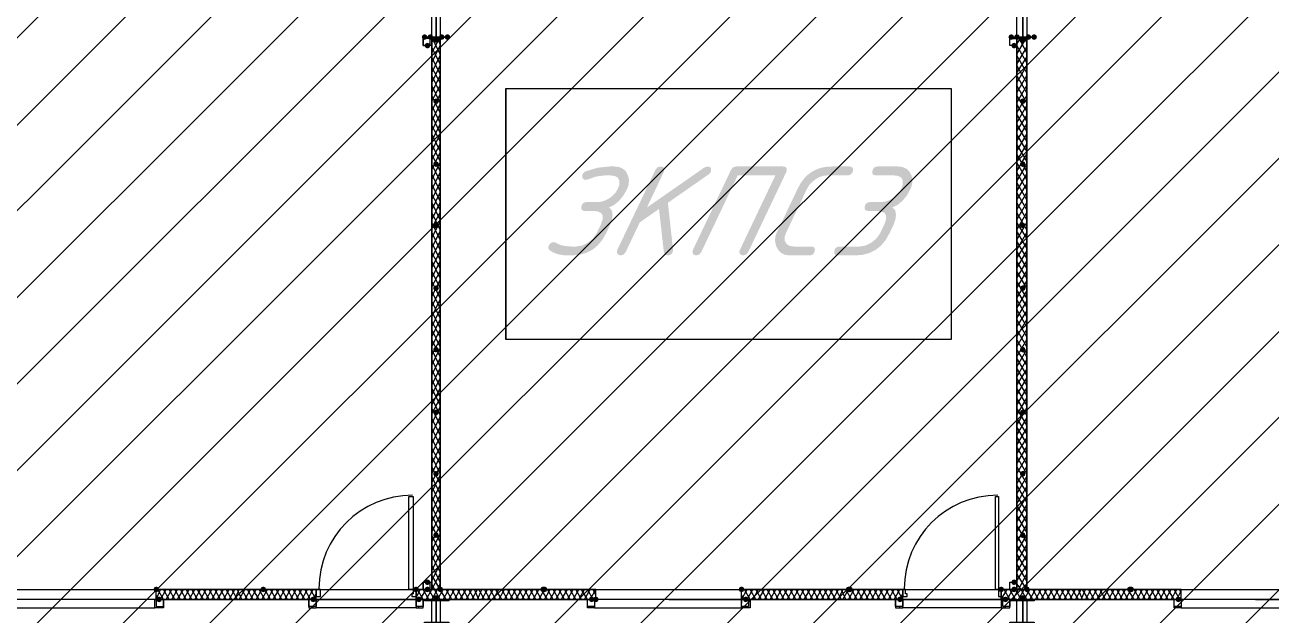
# Model space of a CAD drawing. Header units: millimetres. Extents: x 0 to 420, y 0 to 297.
# Drawn here: x 157.61 to 194.56, y 199.86 to 217.36 of the extents above; entities that cross this region are included whole.
import ezdxf

# ---------------------------------------------------------------- set-up
doc = ezdxf.new("R2010")
doc.units = ezdxf.units.MM
doc.layers.get('0').update_dxf_attribs({"linetype": 'CONTINUOUS'})

msp = doc.modelspace()

# ---------------------------------------------------------------- hatches: boundary and pattern name
at = {"true_color": 0x000007}
for points in [[(169.545, 217.000667), (169.520129, 216.940871), (169.460333, 216.916), (169.400538, 216.940871), (169.375667, 217.000667), (169.400537, 217.060462), (169.460333, 217.085333), (169.520129, 217.060463)], [(169.714333, 217.000667), (169.689462, 216.940871), (169.629667, 216.916), (169.569871, 216.940871), (169.545, 217.000667), (169.569871, 217.060462), (169.629667, 217.085333), (169.689462, 217.060463)], [(169.883667, 216.916), (169.858796, 216.856204), (169.799, 216.831333), (169.739204, 216.856204), (169.714333, 216.916), (169.739204, 216.975796), (169.799, 217.000667), (169.858796, 216.975796)], [(170.053, 217.000667), (170.028129, 216.940871), (169.968333, 216.916), (169.908537, 216.940871), (169.883667, 217.000667), (169.908537, 217.060462), (169.968333, 217.085333), (170.028129, 217.060463)], [(170.222333, 217.000667), (170.197462, 216.940871), (170.137667, 216.916), (170.077871, 216.940871), (170.053, 217.000667), (170.077871, 217.060462), (170.137667, 217.085333), (170.197462, 217.060463)], [(186.944, 217.000667), (186.919129, 216.940871), (186.859333, 216.916), (186.799538, 216.940871), (186.774667, 217.000667), (186.799537, 217.060462), (186.859333, 217.085333), (186.919129, 217.060463)], [(187.113333, 217.000667), (187.088462, 216.940871), (187.028667, 216.916), (186.968871, 216.940871), (186.944, 217.000667), (186.968871, 217.060462), (187.028667, 217.085333), (187.088462, 217.060463)], [(187.282667, 216.916), (187.257796, 216.856204), (187.198, 216.831333), (187.138204, 216.856204), (187.113333, 216.916), (187.138204, 216.975796), (187.198, 217.000667), (187.257796, 216.975796)], [(187.452, 217.000667), (187.427129, 216.940871), (187.367333, 216.916), (187.307538, 216.940871), (187.282667, 217.000667), (187.307537, 217.060462), (187.367333, 217.085333), (187.427129, 217.060463)], [(187.621333, 217.000667), (187.596462, 216.940871), (187.536667, 216.916), (187.476871, 216.940871), (187.452, 217.000667), (187.476871, 217.060462), (187.536667, 217.085333), (187.596462, 217.060463)], [(169.629667, 216.746667), (169.604796, 216.686871), (169.545, 216.662), (169.485204, 216.686871), (169.460333, 216.746667), (169.485204, 216.806462), (169.545, 216.831333), (169.604796, 216.806463)], [(187.028667, 216.746667), (187.003796, 216.686871), (186.944, 216.662), (186.884204, 216.686871), (186.859333, 216.746667), (186.884204, 216.806462), (186.944, 216.831333), (187.003796, 216.806463)], [(169.883667, 215.095667), (169.858796, 215.035871), (169.799, 215.011), (169.739204, 215.035871), (169.714333, 215.095667), (169.739204, 215.155462), (169.799, 215.180333), (169.858796, 215.155463)], [(187.282667, 215.095667), (187.257796, 215.035871), (187.198, 215.011), (187.138204, 215.035871), (187.113333, 215.095667), (187.138204, 215.155462), (187.198, 215.180333), (187.257796, 215.155463)], [(169.883667, 213.233), (169.858796, 213.173204), (169.799, 213.148333), (169.739204, 213.173204), (169.714333, 213.233), (169.739204, 213.292796), (169.799, 213.317667), (169.858796, 213.292796)], [(187.282667, 213.233), (187.257796, 213.173204), (187.198, 213.148333), (187.138204, 213.173204), (187.113333, 213.233), (187.138204, 213.292796), (187.198, 213.317667), (187.257796, 213.292796)], [(174.309706, 212.781444), (174.241906, 212.765458), (174.192366, 212.77538), (174.154814, 212.805146), (174.133317, 212.848141), (174.133317, 212.89775), (174.16639, 212.969684), (174.230882, 213.015159), (174.588621, 213.124575), (174.95132, 213.161231), (175.089675, 213.161231), (175.232612, 213.14398), (175.348058, 213.09226), (175.436011, 213.006124), (175.496472, 212.885623), (175.520864, 212.759119), (175.511355, 212.627655), (175.470014, 212.501977), (175.360159, 212.305211), (175.232371, 212.146581), (175.086704, 212.026193), (174.923208, 211.944148), (174.986262, 211.895572), (175.023323, 211.821778), (175.034442, 211.722766), (175.019671, 211.598536), (174.968959, 211.446951), (174.843833, 211.182919), (174.728483, 210.981381), (174.591584, 210.816637), (174.433083, 210.688686), (174.252931, 210.597529), (174.052564, 210.541994), (173.832353, 210.523666), (173.693998, 210.523666), (173.541656, 210.533278), (173.402957, 210.562113), (173.2779, 210.610172), (173.166485, 210.677455), (173.131276, 210.723895), (173.129554, 210.787698), (173.18688, 210.880302), (173.236076, 210.909585), (173.29106, 210.919438), (173.358308, 210.89739), (173.450999, 210.849322), (173.558675, 210.815052), (173.681234, 210.794528), (173.818573, 210.787698), (173.959133, 210.787698), (174.13311, 210.816292), (174.309155, 210.902351), (174.461359, 211.029613), (174.564367, 211.182919), (174.689493, 211.446951), (174.74241, 211.596882), (174.743426, 211.70436), (174.696797, 211.781195), (174.602418, 211.827333), (174.460188, 211.842724), (174.218204, 211.842724), (174.160619, 211.850906), (174.123395, 211.875521), (174.106428, 211.916673), (174.109615, 211.974464), (174.129579, 212.032023), (174.163083, 212.073201), (174.210229, 212.097945), (174.271121, 212.106205), (174.586416, 212.106205), (174.705883, 212.118409), (174.821992, 212.155056), (174.934689, 212.216198), (175.043925, 212.301886), (175.131154, 212.397798), (175.192753, 212.501977), (175.232991, 212.619938), (175.237143, 212.74148), (175.193442, 212.828297), (175.101992, 212.880387), (174.962896, 212.89775), (174.82399, 212.89775), (174.569328, 212.868536)], [(176.412301, 211.900602), (175.842896, 211.504829), (175.421767, 210.621782), (175.360238, 210.548126), (175.27349, 210.523666), (175.225259, 210.533243), (175.186949, 210.562251), (175.164143, 210.604005), (175.163247, 210.651548), (175.177028, 210.691786), (176.30757, 213.063115), (176.367584, 213.136564), (176.455296, 213.161231), (176.512329, 213.153075), (176.549416, 213.12864), (176.566452, 213.08798), (176.563334, 213.031144), (176.551759, 212.993661), (176.051806, 211.942494), (177.755061, 213.12926), (177.847114, 213.161231), (177.904062, 213.152971), (177.940959, 213.128227), (177.957805, 213.087049), (177.954601, 213.02949), (177.930624, 212.972715), (177.885148, 212.927516), (176.675231, 212.084156), (176.828469, 210.695645), (176.826264, 210.653753), (176.806222, 210.596685), (176.772589, 210.55605), (176.725417, 210.531745), (176.664758, 210.523666), (176.587863, 210.546955), (176.555617, 210.617372)], [(179.862604, 212.89775), (178.748047, 212.89775), (177.663807, 210.621782), (177.602277, 210.548126), (177.51553, 210.523666), (177.467298, 210.533243), (177.428989, 210.562251), (177.406182, 210.604005), (177.405287, 210.651548), (177.419067, 210.691786), (178.54961, 213.063115), (178.609623, 213.136564), (178.697335, 213.161231), (180.089154, 213.161231), (180.146101, 213.153075), (180.182998, 213.12864), (180.199845, 213.08798), (180.196641, 213.031144), (180.185065, 212.993661), (179.057279, 210.621782), (178.99699, 210.548126), (178.909002, 210.523666), (178.860702, 210.533243), (178.82191, 210.562251), (178.799103, 210.604005), (178.798208, 210.651548), (178.813091, 210.691786)], [(180.92339, 210.787698), (180.980337, 210.77943), (181.017234, 210.754625), (181.03408, 210.713284), (181.030877, 210.655406), (181.010843, 210.597615), (180.977271, 210.556463), (180.930263, 210.531848), (180.869922, 210.523666), (180.277365, 210.523666), (180.144755, 210.541865), (180.034624, 210.596495), (179.94692, 210.687609), (179.881593, 210.815259), (179.852998, 210.945552), (179.861198, 211.077086), (179.897027, 211.182919), (180.522656, 212.501977), (180.606837, 212.656437), (180.70311, 212.790323), (180.811476, 212.903629), (180.931933, 212.996349), (181.064483, 213.068475), (181.209126, 213.120002), (181.36586, 213.150923), (181.534687, 213.161231), (182.051727, 213.161231), (182.109079, 213.152971), (182.14633, 213.128227), (182.163426, 213.087049), (182.160317, 213.02949), (182.139956, 212.971699), (182.10616, 212.930547), (182.058927, 212.905932), (181.998259, 212.89775), (181.407357, 212.89775), (181.288087, 212.88546), (181.172539, 212.848623), (181.060711, 212.787292), (180.952604, 212.701517), (180.864961, 212.606502), (180.802122, 212.501977), (180.174288, 211.182919), (180.140113, 211.085354), (180.138803, 210.964294), (180.189171, 210.869278), (180.280879, 210.808024), (180.403594, 210.787698)], [(183.328404, 211.944148), (183.391458, 211.895572), (183.428518, 211.821778), (183.439637, 211.722766), (183.424867, 211.598536), (183.374155, 211.446951), (183.249029, 211.182919), (183.133679, 210.981381), (182.996779, 210.816637), (182.838279, 210.688686), (182.658126, 210.597529), (182.458035, 210.541994), (182.2381, 210.523666), (181.718304, 210.523666), (181.661038, 210.531848), (181.623977, 210.556463), (181.607071, 210.597615), (181.610266, 210.655406), (181.630308, 210.713284), (181.663941, 210.754625), (181.711112, 210.77943), (181.771772, 210.787698), (182.362675, 210.787698), (182.537892, 210.816292), (182.71435, 210.902351), (182.866899, 211.029613), (182.970665, 211.182919), (183.094689, 211.446951), (183.147605, 211.596882), (183.148622, 211.70436), (183.101992, 211.781195), (183.007614, 211.827333), (182.865383, 211.842724), (182.6234, 211.842724), (182.566134, 211.850906), (182.529073, 211.875521), (182.512166, 211.916673), (182.515361, 211.974464), (182.535317, 212.032023), (182.56876, 212.073201), (182.615743, 212.097945), (182.676316, 212.106205), (182.992163, 212.106205), (183.111311, 212.118409), (183.227256, 212.155056), (183.339893, 212.216198), (183.44912, 212.301886), (183.53635, 212.397798), (183.597948, 212.501977), (183.638187, 212.619938), (183.642338, 212.74148), (183.598637, 212.828297), (183.507187, 212.880387), (183.368091, 212.89775), (182.846642, 212.89775), (182.789703, 212.905932), (182.752866, 212.930547), (182.736183, 212.971699), (182.739706, 213.02949), (182.759653, 213.087049), (182.793036, 213.128227), (182.839855, 213.152971), (182.90011, 213.161231), (183.495422, 213.161231), (183.638359, 213.14398), (183.753804, 213.09226), (183.841758, 213.006124), (183.902219, 212.885623), (183.926335, 212.759119), (183.916551, 212.627655), (183.87521, 212.501977), (183.765354, 212.305211), (183.637567, 212.146581), (183.4919, 212.026193)], [(169.883667, 211.412667), (169.858796, 211.352871), (169.799, 211.328), (169.739204, 211.352871), (169.714333, 211.412667), (169.739204, 211.472462), (169.799, 211.497333), (169.858796, 211.472463)], [(187.282667, 211.412667), (187.257796, 211.352871), (187.198, 211.328), (187.138204, 211.352871), (187.113333, 211.412667), (187.138204, 211.472462), (187.198, 211.497333), (187.257796, 211.472463)], [(169.883667, 209.55), (169.858796, 209.490204), (169.799, 209.465333), (169.739204, 209.490204), (169.714333, 209.55), (169.739204, 209.609796), (169.799, 209.634667), (169.858796, 209.609796)], [(187.282667, 209.55), (187.257796, 209.490204), (187.198, 209.465333), (187.138204, 209.490204), (187.113333, 209.55), (187.138204, 209.609796), (187.198, 209.634667), (187.257796, 209.609796)], [(169.883667, 207.729667), (169.858796, 207.669871), (169.799, 207.645), (169.739204, 207.669871), (169.714333, 207.729667), (169.739204, 207.789462), (169.799, 207.814333), (169.858796, 207.789463)], [(187.282667, 207.729667), (187.257796, 207.669871), (187.198, 207.645), (187.138204, 207.669871), (187.113333, 207.729667), (187.138204, 207.789462), (187.198, 207.814333), (187.257796, 207.789463)], [(169.883667, 205.867), (169.858796, 205.807204), (169.799, 205.782333), (169.739204, 205.807204), (169.714333, 205.867), (169.739204, 205.926796), (169.799, 205.951667), (169.858796, 205.926796)], [(187.282667, 205.867), (187.257796, 205.807204), (187.198, 205.782333), (187.138204, 205.807204), (187.113333, 205.867), (187.138204, 205.926796), (187.198, 205.951667), (187.257796, 205.926796)], [(169.883667, 204.046667), (169.858796, 203.986871), (169.799, 203.962), (169.739204, 203.986871), (169.714333, 204.046667), (169.739204, 204.106462), (169.799, 204.131333), (169.858796, 204.106463)], [(187.282667, 204.046667), (187.257796, 203.986871), (187.198, 203.962), (187.138204, 203.986871), (187.113333, 204.046667), (187.138204, 204.106462), (187.198, 204.131333), (187.257796, 204.106463)], [(169.883667, 202.226333), (169.858796, 202.166537), (169.799, 202.141667), (169.739204, 202.166537), (169.714333, 202.226333), (169.739204, 202.286129), (169.799, 202.311), (169.858796, 202.286129)], [(187.282667, 202.226333), (187.257796, 202.166537), (187.198, 202.141667), (187.138204, 202.166537), (187.113333, 202.226333), (187.138204, 202.286129), (187.198, 202.311), (187.257796, 202.286129)], [(169.629667, 200.829333), (169.604796, 200.769537), (169.545, 200.744667), (169.485204, 200.769537), (169.460333, 200.829333), (169.485204, 200.889129), (169.545, 200.914), (169.604796, 200.889129)], [(169.629667, 200.617667), (169.604796, 200.557871), (169.545, 200.533), (169.485204, 200.557871), (169.460333, 200.617667), (169.485204, 200.677462), (169.545, 200.702333), (169.604796, 200.677463)], [(187.028667, 200.829333), (187.003796, 200.769537), (186.944, 200.744667), (186.884204, 200.769537), (186.859333, 200.829333), (186.884204, 200.889129), (186.944, 200.914), (187.003796, 200.889129)], [(187.028667, 200.617667), (187.003796, 200.557871), (186.944, 200.533), (186.884204, 200.557871), (186.859333, 200.617667), (186.884204, 200.677462), (186.944, 200.702333), (187.003796, 200.677463)], [(161.671, 200.321333), (161.646129, 200.261537), (161.586333, 200.236667), (161.526538, 200.261537), (161.501667, 200.321333), (161.526537, 200.381129), (161.586333, 200.406), (161.646129, 200.381129)], [(166.243, 200.321333), (166.218129, 200.261537), (166.158333, 200.236667), (166.098538, 200.261537), (166.073667, 200.321333), (166.098537, 200.381129), (166.158333, 200.406), (166.218129, 200.381129)], [(169.375667, 200.321333), (169.350796, 200.261537), (169.291, 200.236667), (169.231204, 200.261537), (169.206333, 200.321333), (169.231204, 200.381129), (169.291, 200.406), (169.350796, 200.381129)], [(169.883667, 200.363667), (169.858796, 200.303871), (169.799, 200.279), (169.739204, 200.303871), (169.714333, 200.363667), (169.739204, 200.423462), (169.799, 200.448333), (169.858796, 200.423463)], [(174.498, 200.321333), (174.473129, 200.261537), (174.413333, 200.236667), (174.353538, 200.261537), (174.328667, 200.321333), (174.353537, 200.381129), (174.413333, 200.406), (174.473129, 200.381129)], [(174.625, 200.321333), (174.600129, 200.261537), (174.540333, 200.236667), (174.480538, 200.261537), (174.455667, 200.321333), (174.480537, 200.381129), (174.540333, 200.406), (174.600129, 200.381129)], [(179.07, 200.321333), (179.045129, 200.261537), (178.985333, 200.236667), (178.925538, 200.261537), (178.900667, 200.321333), (178.925537, 200.381129), (178.985333, 200.406), (179.045129, 200.381129)], [(183.642, 200.321333), (183.617129, 200.261537), (183.557333, 200.236667), (183.497537, 200.261537), (183.472667, 200.321333), (183.497537, 200.381129), (183.557333, 200.406), (183.617129, 200.381129)], [(186.774667, 200.321333), (186.749796, 200.261537), (186.69, 200.236667), (186.630204, 200.261537), (186.605333, 200.321333), (186.630204, 200.381129), (186.69, 200.406), (186.749796, 200.381129)], [(187.282667, 200.363667), (187.257796, 200.303871), (187.198, 200.279), (187.138204, 200.303871), (187.113333, 200.363667), (187.138204, 200.423462), (187.198, 200.448333), (187.257796, 200.423463)], [(191.897, 200.321333), (191.872129, 200.261537), (191.812333, 200.236667), (191.752537, 200.261537), (191.727667, 200.321333), (191.752537, 200.381129), (191.812333, 200.406), (191.872129, 200.381129)]]:
    msp.add_hatch(color=0, dxfattribs=at).paths.add_polyline_path(points, flags=0)
at = {"true_color": 0x0000fe}
for points in [[(161.586333, 200.617667), (161.561462, 200.557871), (161.501667, 200.533), (161.441871, 200.557871), (161.417, 200.617667), (161.441871, 200.677462), (161.501667, 200.702333), (161.561462, 200.677463)], [(161.586333, 200.617667), (161.561462, 200.557871), (161.501667, 200.533), (161.441871, 200.557871), (161.417, 200.617667), (161.441871, 200.677462), (161.501667, 200.702333), (161.561462, 200.677463)], [(164.761333, 200.617667), (164.736462, 200.557871), (164.676667, 200.533), (164.616871, 200.557871), (164.592, 200.617667), (164.616871, 200.677462), (164.676667, 200.702333), (164.736462, 200.677463)], [(169.291, 200.617667), (169.266129, 200.557871), (169.206333, 200.533), (169.146538, 200.557871), (169.121667, 200.617667), (169.146537, 200.677462), (169.206333, 200.702333), (169.266129, 200.677463)], [(170.010667, 200.617667), (169.985796, 200.557871), (169.926, 200.533), (169.866204, 200.557871), (169.841333, 200.617667), (169.866204, 200.677462), (169.926, 200.702333), (169.985796, 200.677463)], [(170.010667, 200.617667), (169.985796, 200.557871), (169.926, 200.533), (169.866204, 200.557871), (169.841333, 200.617667), (169.866204, 200.677462), (169.926, 200.702333), (169.985796, 200.677463)], [(170.010667, 200.617667), (169.985796, 200.557871), (169.926, 200.533), (169.866204, 200.557871), (169.841333, 200.617667), (169.866204, 200.677462), (169.926, 200.702333), (169.985796, 200.677463)], [(173.058667, 200.617667), (173.033796, 200.557871), (172.974, 200.533), (172.914204, 200.557871), (172.889333, 200.617667), (172.914204, 200.677462), (172.974, 200.702333), (173.033796, 200.677463)], [(173.101, 200.617667), (173.076129, 200.557871), (173.016333, 200.533), (172.956538, 200.557871), (172.931667, 200.617667), (172.956537, 200.677462), (173.016333, 200.702333), (173.076129, 200.677463)], [(178.943, 200.617667), (178.918129, 200.557871), (178.858333, 200.533), (178.798538, 200.557871), (178.773667, 200.617667), (178.798537, 200.677462), (178.858333, 200.702333), (178.918129, 200.677463)], [(178.943, 200.617667), (178.918129, 200.557871), (178.858333, 200.533), (178.798538, 200.557871), (178.773667, 200.617667), (178.798537, 200.677462), (178.858333, 200.702333), (178.918129, 200.677463)], [(182.118, 200.617667), (182.093129, 200.557871), (182.033333, 200.533), (181.973537, 200.557871), (181.948667, 200.617667), (181.973537, 200.677462), (182.033333, 200.702333), (182.093129, 200.677463)], [(182.160333, 200.617667), (182.135462, 200.557871), (182.075667, 200.533), (182.015871, 200.557871), (181.991, 200.617667), (182.015871, 200.677462), (182.075667, 200.702333), (182.135462, 200.677463)], [(186.647667, 200.617667), (186.622796, 200.557871), (186.563, 200.533), (186.503204, 200.557871), (186.478333, 200.617667), (186.503204, 200.677462), (186.563, 200.702333), (186.622796, 200.677463)], [(187.409667, 200.617667), (187.384796, 200.557871), (187.325, 200.533), (187.265204, 200.557871), (187.240333, 200.617667), (187.265204, 200.677462), (187.325, 200.702333), (187.384796, 200.677463)], [(187.409667, 200.617667), (187.384796, 200.557871), (187.325, 200.533), (187.265204, 200.557871), (187.240333, 200.617667), (187.265204, 200.677462), (187.325, 200.702333), (187.384796, 200.677463)], [(187.409667, 200.617667), (187.384796, 200.557871), (187.325, 200.533), (187.265204, 200.557871), (187.240333, 200.617667), (187.265204, 200.677462), (187.325, 200.702333), (187.384796, 200.677463)], [(190.457667, 200.617667), (190.432796, 200.557871), (190.373, 200.533), (190.313204, 200.557871), (190.288333, 200.617667), (190.313204, 200.677462), (190.373, 200.702333), (190.432796, 200.677463)], [(190.5, 200.617667), (190.475129, 200.557871), (190.415333, 200.533), (190.355538, 200.557871), (190.330667, 200.617667), (190.355537, 200.677462), (190.415333, 200.702333), (190.475129, 200.677463)]]:
    msp.add_hatch(color=0, dxfattribs=at).paths.add_polyline_path(points, flags=0)
at = {"true_color": 0x000007}
h = msp.add_hatch(color=0, dxfattribs=at)
h.paths.add_polyline_path([(161.501667, 200.617667), (166.243, 200.617667)], flags=0)
h.paths.add_polyline_path([(166.243, 200.617667), (161.501667, 200.617667)], flags=0)
h = msp.add_hatch(color=0, dxfattribs=at)
h.paths.add_polyline_path([(169.206333, 200.617667), (169.926, 200.617667)], flags=0)
h.paths.add_polyline_path([(169.926, 200.617667), (169.206333, 200.617667)], flags=0)
h = msp.add_hatch(color=0, dxfattribs=at)
h.paths.add_polyline_path([(169.926, 200.617667), (174.540333, 200.617667)], flags=0)
h.paths.add_polyline_path([(174.540333, 200.617667), (169.926, 200.617667)], flags=0)
h = msp.add_hatch(color=0, dxfattribs=at)
h.paths.add_polyline_path([(178.858333, 200.617667), (183.642, 200.617667)], flags=0)
h.paths.add_polyline_path([(183.642, 200.617667), (178.858333, 200.617667)], flags=0)
h = msp.add_hatch(color=0, dxfattribs=at)
h.paths.add_polyline_path([(186.563, 200.617667), (187.325, 200.617667)], flags=0)
h.paths.add_polyline_path([(187.325, 200.617667), (186.563, 200.617667)], flags=0)
h = msp.add_hatch(color=0, dxfattribs=at)
h.paths.add_polyline_path([(187.325, 200.617667), (191.897, 200.617667)], flags=0)
h.paths.add_polyline_path([(191.897, 200.617667), (187.325, 200.617667)], flags=0)

# ---------------------------------------------------------------- linework, layer by layer
at = {"color": 0, "true_color": 0x000005}
for points in [[(129.540001, 189.145333), (175.471668, 235.076999)], [(132.122334, 189.145333), (178.054001, 235.076999)], [(134.662334, 189.145333), (180.594001, 235.076999)], [(137.244668, 189.145333), (183.176334, 235.076999)], [(139.784668, 189.145333), (185.758668, 235.076999)], [(142.367001, 189.145333), (188.298668, 235.076999)], [(144.907001, 189.145333), (190.881001, 235.076999)], [(147.489334, 189.145333), (193.421001, 235.076999)], [(150.029334, 189.145333), (196.003334, 235.076999)], [(152.611668, 189.145333), (198.543334, 235.076999)], [(155.151668, 189.145333), (201.125668, 235.076999)], [(157.734001, 189.145333), (203.665668, 235.076999)], [(160.274001, 189.145333), (206.248001, 235.076999)], [(162.856334, 189.145333), (208.788001, 235.076999)], [(165.396334, 189.145333), (211.370334, 235.076999)], [(167.978668, 189.145333), (213.910334, 235.076999)], [(170.518668, 189.145333), (216.492667, 235.076999)], [(173.101001, 189.145333), (219.032667, 235.076999)], [(175.683334, 189.145333), (221.615001, 235.076999)], [(178.223334, 189.145333), (224.155001, 235.076999)], [(180.805668, 189.145333), (226.737334, 235.076999)], [(183.345668, 189.145333), (229.277334, 235.076999)]]:
    msp.add_lwpolyline(points, dxfattribs=at)
at = {"color": 0, "true_color": 0x000007}
for points in [[(169.672, 200.617667), (169.672, 235.077), (152.569333, 235.077), (152.569333, 200.617667)], [(169.926, 200.617667), (187.028667, 200.617667), (187.028667, 235.077), (169.926, 235.077)], [(204.427667, 235.077), (187.325, 235.077), (187.325, 200.617667), (204.427667, 200.617667)], [(170.18, 217.000667), (169.418, 217.000667), (169.799, 217.000667), (169.799, 217.678), (169.418, 217.678), (169.418, 217.720333), (170.18, 217.720333), (170.18, 217.678), (169.799, 217.678), (169.799, 217.000667)], [(187.536667, 217.000667), (186.817, 217.000667), (187.198, 217.000667), (187.198, 217.678), (186.817, 217.678), (186.817, 217.720333), (187.536667, 217.720333), (187.536667, 217.678), (187.198, 217.678), (187.198, 217.000667)], [(169.672, 216.746667), (169.418, 216.746667), (169.418, 217.000667), (169.672, 217.000667)], [(169.629667, 216.746667), (169.629667, 216.958333), (169.418, 216.958333), (169.418, 216.746667)], [(187.028667, 216.746667), (186.817, 216.746667), (186.817, 216.958333), (187.028667, 216.958333), (187.028667, 216.746667), (186.817, 216.746667), (186.817, 217.000667), (187.028667, 217.000667)], [(171.873334, 215.476666), (185.081334, 215.476666), (185.081334, 208.025999), (171.873334, 208.025999)], [(169.121667, 203.369333), (169.121667, 200.617667), (168.994667, 200.617667), (168.994667, 203.369333)], [(186.478333, 203.369333), (186.478333, 200.617667), (186.393667, 200.617667), (186.393667, 203.369333)], [(169.672, 200.617667), (169.418, 200.617667), (169.418, 200.829333), (169.672, 200.829333)], [(169.629667, 200.617667), (169.629667, 200.829333), (169.418, 200.829333), (169.418, 200.617667)], [(187.028667, 200.617667), (186.817, 200.617667), (186.817, 200.829333), (187.028667, 200.829333), (187.028667, 200.617667), (186.817, 200.617667), (186.817, 200.829333), (187.028667, 200.829333)], [(152.569333, 189.145333), (169.672, 189.145333), (169.672, 200.321333), (152.569333, 200.321333)], [(161.459333, 200.321333), (161.713333, 200.321333), (161.713333, 200.067333), (161.459333, 200.067333)], [(161.501667, 200.617667), (166.243, 200.617667)], [(166.243, 200.617667), (161.501667, 200.617667)], [(166.243, 200.617667), (161.501667, 200.617667), (166.243, 200.617667), (161.501667, 200.617667)], [(161.501667, 200.321333), (161.501667, 200.109667), (161.713333, 200.109667), (161.713333, 200.321333)], [(166.031333, 200.067333), (166.243, 200.067333), (166.243, 200.321333), (166.031333, 200.321333)], [(166.031333, 200.109667), (166.031333, 200.321333), (166.243, 200.321333), (166.243, 200.109667)], [(166.37, 200.406), (166.37, 200.490667), (166.37, 200.617667), (166.243, 200.617667), (166.243, 200.406)], [(166.243, 200.617667), (166.243, 200.406)], [(169.206333, 200.406), (169.206333, 200.617667), (169.121667, 200.617667), (169.121667, 200.490667), (169.079333, 200.490667), (169.079333, 200.406)], [(169.206333, 200.617667), (169.926, 200.617667)], [(169.926, 200.617667), (169.206333, 200.617667)], [(169.206333, 200.617667), (169.206333, 200.406)], [(169.206333, 200.617667), (169.926, 200.617667)], [(169.206333, 200.617667), (169.926, 200.617667)], [(169.206333, 200.067333), (169.418, 200.067333), (169.418, 200.321333), (169.206333, 200.321333)], [(169.206333, 200.109667), (169.206333, 200.321333), (169.418, 200.321333), (169.418, 200.109667)], [(170.18, 199.601667), (169.460333, 199.601667), (169.460333, 199.644), (169.799, 199.644), (169.799, 200.279), (169.460333, 200.279), (169.460333, 200.321333), (170.18, 200.321333), (170.18, 200.279), (169.799, 200.279), (169.799, 199.644), (170.18, 199.644)], [(169.926, 200.617667), (174.540333, 200.617667)], [(174.540333, 200.617667), (169.926, 200.617667)], [(174.540333, 200.617667), (169.926, 200.617667), (174.540333, 200.617667), (169.926, 200.617667)], [(169.926, 200.321333), (169.926, 189.145333), (187.028667, 189.145333), (187.028667, 200.321333)], [(174.286333, 200.321333), (174.498, 200.321333), (174.498, 200.109667), (174.286333, 200.109667), (174.286333, 200.321333), (174.498, 200.321333), (174.498, 200.067333), (174.286333, 200.067333)], [(178.858333, 200.617667), (183.642, 200.617667)], [(183.642, 200.617667), (178.858333, 200.617667)], [(183.642, 200.617667), (178.858333, 200.617667), (183.642, 200.617667), (178.858333, 200.617667)], [(183.430333, 200.067333), (183.642, 200.067333), (183.642, 200.321333), (183.430333, 200.321333)], [(183.430333, 200.109667), (183.430333, 200.321333), (183.642, 200.321333), (183.642, 200.109667)], [(183.769, 200.406), (183.769, 200.490667), (183.726667, 200.490667), (183.726667, 200.617667), (183.642, 200.617667), (183.642, 200.406)], [(183.642, 200.617667), (183.642, 200.406)], [(186.563, 200.406), (186.563, 200.617667), (186.478333, 200.617667), (186.478333, 200.490667), (186.478333, 200.406)], [(186.563, 200.617667), (187.325, 200.617667)], [(187.325, 200.617667), (186.563, 200.617667)], [(186.563, 200.617667), (186.563, 200.406)], [(186.563, 200.617667), (187.325, 200.617667)], [(186.563, 200.617667), (187.325, 200.617667)], [(186.563, 200.067333), (186.817, 200.067333), (186.817, 200.321333), (186.563, 200.321333)], [(186.605333, 200.109667), (186.605333, 200.321333), (186.817, 200.321333), (186.817, 200.109667)], [(187.536667, 199.601667), (186.817, 199.601667), (186.817, 199.644), (187.198, 199.644), (187.198, 200.279), (186.817, 200.279), (186.817, 200.321333), (187.536667, 200.321333), (187.536667, 200.279), (187.198, 200.279), (187.198, 199.644), (187.536667, 199.644)], [(187.325, 200.617667), (191.897, 200.617667)], [(191.897, 200.617667), (187.325, 200.617667)], [(191.897, 200.617667), (187.325, 200.617667), (191.897, 200.617667), (187.325, 200.617667)], [(204.427667, 200.321333), (187.325, 200.321333), (187.325, 189.145333), (204.427667, 189.145333)], [(191.685333, 200.321333), (191.897, 200.321333), (191.897, 200.109667), (191.685333, 200.109667), (191.685333, 200.321333), (191.897, 200.321333), (191.897, 200.067333), (191.685333, 200.067333)]]:
    msp.add_lwpolyline(points, close=True, dxfattribs=at)
for points in [[(169.799, 217.000667), (169.799, 217.720333)], [(187.198, 217.000667), (187.198, 217.720333)], [(169.545, 216.958333), (169.545, 217.000667)], [(169.672, 216.831333), (169.756667, 217.000667)], [(169.672, 216.535), (169.926, 217.000667)], [(169.926, 216.492667), (169.672, 217.000667)], [(169.926, 200.617667), (169.926, 217.000667), (169.672, 217.000667), (169.672, 200.617667)], [(169.926, 216.789), (169.841333, 217.000667)], [(186.944, 216.958333), (186.944, 217.000667)], [(187.028667, 216.789), (187.155667, 217.000667)], [(187.028667, 216.492667), (187.325, 217.000667)], [(187.325, 200.617667), (187.325, 217.000667), (187.028667, 217.000667), (187.028667, 200.617667)], [(187.325, 216.535), (187.071, 217.000667)], [(187.325, 216.831333), (187.240333, 217.000667)], [(169.672, 216.238667), (169.926, 216.746667)], [(169.926, 216.196333), (169.672, 216.704333)], [(187.325, 216.238667), (187.028667, 216.746667)], [(187.028667, 216.196333), (187.325, 216.704333)], [(169.672, 215.942333), (169.926, 216.450333)], [(169.926, 215.9), (169.672, 216.408)], [(187.325, 215.942333), (187.028667, 216.450333)], [(187.028667, 215.942333), (187.325, 216.408)], [(169.672, 215.646), (169.926, 216.154)], [(169.926, 215.646), (169.672, 216.111667)], [(169.672, 215.349667), (169.926, 215.857667)], [(169.926, 215.349667), (169.672, 215.857667)], [(187.028667, 215.646), (187.325, 216.154)], [(187.325, 215.646), (187.028667, 216.154)], [(187.028667, 215.349667), (187.325, 215.857667)], [(187.325, 215.349667), (187.028667, 215.857667)], [(169.672, 215.095667), (169.926, 215.561333)], [(169.926, 215.053333), (169.672, 215.561333)], [(171.873334, 215.476666), (171.873334, 208.025999)], [(187.028667, 215.053333), (187.325, 215.561333)], [(187.325, 215.053333), (187.028667, 215.561333)], [(169.672, 214.799333), (169.926, 215.307333)], [(169.926, 214.757), (169.672, 215.265)], [(187.028667, 214.757), (187.325, 215.265)], [(187.325, 214.799333), (187.028667, 215.265)], [(169.672, 214.503), (169.926, 215.011)], [(169.926, 214.460667), (169.672, 214.968667)], [(187.325, 214.503), (187.028667, 215.011)], [(187.028667, 214.460667), (187.325, 214.968667)], [(169.672, 214.206667), (169.926, 214.714667)], [(169.926, 214.164333), (169.672, 214.672333)], [(169.672, 213.910333), (169.926, 214.418333)], [(169.926, 213.910333), (169.672, 214.376)], [(187.325, 214.206667), (187.028667, 214.714667)], [(187.028667, 214.206667), (187.325, 214.672333)], [(187.028667, 213.910333), (187.325, 214.418333)], [(187.325, 213.910333), (187.028667, 214.418333)], [(169.672, 213.614), (169.926, 214.122)], [(169.926, 213.614), (169.672, 214.122)], [(187.028667, 213.614), (187.325, 214.122)], [(187.325, 213.614), (187.028667, 214.122)], [(169.672, 213.36), (169.926, 213.825667)], [(169.926, 213.317667), (169.672, 213.825667)], [(187.028667, 213.317667), (187.325, 213.825667)], [(187.325, 213.317667), (187.028667, 213.825667)], [(169.672, 213.063667), (169.926, 213.571667)], [(169.926, 213.021333), (169.672, 213.529333)], [(169.672, 212.767333), (169.926, 213.275333)], [(187.028667, 213.021333), (187.325, 213.529333)], [(187.325, 213.021333), (187.028667, 213.529333)], [(187.325, 212.767333), (187.028667, 213.275333)], [(169.926, 212.725), (169.672, 213.233)], [(169.672, 212.471), (169.926, 212.979)], [(169.926, 212.428667), (169.672, 212.936667)], [(187.028667, 212.725), (187.325, 213.233)], [(187.325, 212.471), (187.028667, 212.979)], [(187.028667, 212.428667), (187.325, 212.936667)], [(169.672, 212.174667), (169.926, 212.682667)], [(169.926, 212.132333), (169.672, 212.640333)], [(187.325, 212.174667), (187.028667, 212.682667)], [(187.028667, 212.174667), (187.325, 212.640333)], [(169.672, 211.878333), (169.926, 212.386333)], [(169.926, 211.878333), (169.672, 212.344)], [(187.028667, 211.878333), (187.325, 212.386333)], [(187.325, 211.878333), (187.028667, 212.386333)], [(169.672, 211.582), (169.926, 212.09)], [(169.926, 211.582), (169.672, 212.09)], [(169.672, 211.328), (169.926, 211.793667)], [(169.926, 211.285667), (169.672, 211.793667)], [(187.028667, 211.582), (187.325, 212.09)], [(187.325, 211.582), (187.028667, 212.09)], [(187.028667, 211.285667), (187.325, 211.793667)], [(187.325, 211.285667), (187.028667, 211.793667)], [(169.672, 211.031667), (169.926, 211.539667)], [(169.926, 210.989333), (169.672, 211.497333)], [(187.028667, 210.989333), (187.325, 211.497333)], [(187.325, 211.031667), (187.028667, 211.497333)], [(169.672, 210.735333), (169.926, 211.243333)], [(169.926, 210.693), (169.672, 211.201)], [(187.325, 210.735333), (187.028667, 211.243333)], [(187.028667, 210.693), (187.325, 211.201)], [(169.672, 210.439), (169.926, 210.947)], [(169.926, 210.396667), (169.672, 210.904667)], [(187.325, 210.439), (187.028667, 210.947)], [(187.028667, 210.439), (187.325, 210.904667)], [(169.672, 210.142667), (169.926, 210.650667)], [(169.926, 210.142667), (169.672, 210.608333)], [(169.672, 209.846333), (169.926, 210.354333)], [(169.926, 209.846333), (169.672, 210.354333)], [(187.028667, 210.142667), (187.325, 210.650667)], [(187.325, 210.142667), (187.028667, 210.650667)], [(187.028667, 209.846333), (187.325, 210.354333)], [(187.325, 209.846333), (187.028667, 210.354333)], [(169.672, 209.592333), (169.926, 210.058)], [(169.926, 209.55), (169.672, 210.058)], [(187.028667, 209.55), (187.325, 210.058)], [(187.325, 209.55), (187.028667, 210.058)], [(169.672, 209.296), (169.926, 209.804)], [(169.926, 209.253667), (169.672, 209.761667)], [(187.028667, 209.253667), (187.325, 209.761667)], [(187.325, 209.253667), (187.028667, 209.761667)], [(169.672, 208.999667), (169.926, 209.507667)], [(169.926, 208.957333), (169.672, 209.465333)], [(169.672, 208.703333), (169.926, 209.211333)], [(187.325, 208.999667), (187.028667, 209.507667)], [(187.028667, 208.957333), (187.325, 209.465333)], [(187.325, 208.703333), (187.028667, 209.211333)], [(169.926, 208.661), (169.672, 209.169)], [(169.672, 208.407), (169.926, 208.915)], [(169.926, 208.364667), (169.672, 208.872667)], [(187.028667, 208.661), (187.325, 209.169)], [(187.325, 208.407), (187.028667, 208.915)], [(187.028667, 208.407), (187.325, 208.872667)], [(169.672, 208.110667), (169.926, 208.618667)], [(169.926, 208.110667), (169.672, 208.576333)], [(187.028667, 208.110667), (187.325, 208.618667)], [(187.325, 208.110667), (187.028667, 208.618667)], [(169.672, 207.814333), (169.926, 208.322333)], [(169.926, 207.814333), (169.672, 208.322333)], [(187.028667, 207.814333), (187.325, 208.322333)], [(187.325, 207.814333), (187.028667, 208.322333)], [(169.672, 207.560333), (169.926, 208.026)], [(169.926, 207.518), (169.672, 208.026)], [(169.672, 207.264), (169.926, 207.772)], [(169.926, 207.221667), (169.672, 207.729667)], [(187.028667, 207.518), (187.325, 208.026)], [(187.325, 207.518), (187.028667, 208.026)], [(187.028667, 207.221667), (187.325, 207.729667)], [(187.325, 207.264), (187.028667, 207.729667)], [(169.672, 206.967667), (169.926, 207.475667)], [(169.926, 206.925333), (169.672, 207.433333)], [(187.325, 206.967667), (187.028667, 207.475667)], [(187.028667, 206.925333), (187.325, 207.433333)], [(169.672, 206.671333), (169.926, 207.179333)], [(169.926, 206.629), (169.672, 207.137)], [(187.325, 206.671333), (187.028667, 207.179333)], [(187.028667, 206.671333), (187.325, 207.137)], [(169.672, 206.375), (169.926, 206.883)], [(169.926, 206.332667), (169.672, 206.840667)], [(187.028667, 206.375), (187.325, 206.883)], [(187.325, 206.375), (187.028667, 206.883)], [(169.672, 206.078667), (169.926, 206.586667)], [(169.926, 206.078667), (169.672, 206.586667)], [(169.672, 205.824667), (169.926, 206.290333)], [(169.926, 205.782333), (169.672, 206.290333)], [(187.028667, 206.078667), (187.325, 206.586667)], [(187.325, 206.078667), (187.028667, 206.586667)], [(187.028667, 205.782333), (187.325, 206.290333)], [(187.325, 205.782333), (187.028667, 206.290333)], [(169.672, 205.528333), (169.926, 206.036333)], [(169.926, 205.486), (169.672, 205.994)], [(187.028667, 205.486), (187.325, 205.994)], [(187.325, 205.486), (187.028667, 205.994)], [(169.672, 205.232), (169.926, 205.74)], [(169.926, 205.189667), (169.672, 205.697667)], [(187.028667, 205.189667), (187.325, 205.697667)], [(187.325, 205.232), (187.028667, 205.697667)], [(169.672, 204.935667), (169.926, 205.443667)], [(169.926, 204.893333), (169.672, 205.401333)], [(169.672, 204.639333), (169.926, 205.147333)], [(187.325, 204.935667), (187.028667, 205.443667)], [(187.028667, 204.893333), (187.325, 205.401333)], [(187.325, 204.639333), (187.028667, 205.147333)], [(169.926, 204.597), (169.672, 205.105)], [(169.672, 204.343), (169.926, 204.851)], [(169.926, 204.343), (169.672, 204.808667)], [(187.028667, 204.639333), (187.325, 205.105)], [(187.028667, 204.343), (187.325, 204.851)], [(187.325, 204.343), (187.028667, 204.851)], [(169.672, 204.046667), (169.926, 204.554667)], [(169.926, 204.046667), (169.672, 204.554667)], [(187.028667, 204.046667), (187.325, 204.554667)], [(187.325, 204.046667), (187.028667, 204.554667)], [(169.672, 203.792667), (169.926, 204.258333)], [(169.926, 203.750333), (169.672, 204.258333)], [(169.672, 203.496333), (169.926, 204.004333)], [(187.028667, 203.750333), (187.325, 204.258333)], [(187.325, 203.750333), (187.028667, 204.258333)], [(169.926, 203.454), (169.672, 203.962)], [(169.672, 203.2), (169.926, 203.708)], [(169.926, 203.157667), (169.672, 203.665667)], [(187.028667, 203.454), (187.325, 203.962)], [(187.325, 203.496333), (187.028667, 203.962)], [(187.325, 203.2), (187.028667, 203.708)], [(187.028667, 203.157667), (187.325, 203.665667)], [(169.1005, 203.411667), (168.816991, 203.397351), (168.541673, 203.355333), (168.275939, 203.287007), (168.021182, 203.193766), (167.778796, 203.077004), (167.550176, 202.938114), (167.336714, 202.778491), (167.139805, 202.599528), (166.960842, 202.402619), (166.801219, 202.189157), (166.66233, 201.960537), (166.545568, 201.718151), (166.452326, 201.463395), (166.384, 201.19766), (166.341982, 200.922342), (166.327667, 200.638833)], [(169.672, 202.903667), (169.926, 203.411667)], [(169.926, 202.861333), (169.672, 203.369333)], [(186.457167, 203.411667), (186.173658, 203.397351), (185.89834, 203.355333), (185.632605, 203.287007), (185.377849, 203.193766), (185.135463, 203.077004), (184.906843, 202.938114), (184.693381, 202.778491), (184.496472, 202.599528), (184.317509, 202.402619), (184.157886, 202.189157), (184.018996, 201.960537), (183.902234, 201.718151), (183.808993, 201.463395), (183.740667, 201.19766), (183.698649, 200.922342), (183.684333, 200.638833)], [(187.325, 202.903667), (187.028667, 203.411667)], [(187.028667, 202.903667), (187.325, 203.369333)], [(169.672, 202.607333), (169.926, 203.115333)], [(169.926, 202.565), (169.672, 203.073)], [(187.028667, 202.607333), (187.325, 203.115333)], [(187.325, 202.607333), (187.028667, 203.115333)], [(169.672, 202.311), (169.926, 202.819)], [(169.926, 202.311), (169.672, 202.819)], [(187.028667, 202.311), (187.325, 202.819)], [(187.325, 202.311), (187.028667, 202.819)], [(169.672, 202.014667), (169.926, 202.522667)], [(169.926, 202.014667), (169.672, 202.522667)], [(169.672, 201.760667), (169.926, 202.268667)], [(169.926, 201.718333), (169.672, 202.226333)], [(187.028667, 202.014667), (187.325, 202.522667)], [(187.325, 202.014667), (187.028667, 202.522667)], [(187.028667, 201.718333), (187.325, 202.226333)], [(187.325, 201.718333), (187.028667, 202.226333)], [(169.672, 201.464333), (169.926, 201.972333)], [(169.926, 201.422), (169.672, 201.93)], [(187.028667, 201.422), (187.325, 201.93)], [(187.325, 201.464333), (187.028667, 201.93)], [(169.672, 201.168), (169.926, 201.676)], [(169.926, 201.125667), (169.672, 201.633667)], [(187.325, 201.168), (187.028667, 201.676)], [(187.028667, 201.125667), (187.325, 201.633667)], [(169.672, 200.871667), (169.926, 201.379667)], [(169.926, 200.829333), (169.672, 201.337333)], [(169.672, 200.617667), (169.926, 201.083333)], [(187.325, 200.871667), (187.028667, 201.379667)], [(187.028667, 200.871667), (187.325, 201.337333)], [(187.325, 200.617667), (187.028667, 201.083333)], [(187.071, 200.617667), (187.325, 201.083333)], [(169.926, 200.617667), (169.672, 201.041)], [(169.756667, 200.617667), (169.672, 200.787)], [(169.841333, 200.617667), (169.926, 200.787)], [(187.155667, 200.617667), (187.028667, 200.787)], [(187.240333, 200.617667), (187.325, 200.787)], [(159.300333, 200.321333), (157.141333, 200.321333), (157.141333, 200.194333)], [(161.459333, 200.194333), (161.459333, 200.321333), (159.300333, 200.321333)], [(161.501667, 200.321333), (161.628667, 200.617667)], [(166.243, 200.617667), (161.501667, 200.617667), (166.243, 200.617667), (161.501667, 200.617667)], [(161.501667, 200.321333), (161.501667, 200.617667)], [(161.501667, 200.321333), (161.501667, 200.617667)], [(166.243, 200.617667), (161.501667, 200.617667)], [(161.544, 200.321333), (161.501667, 200.448333)], [(161.501667, 200.321333), (166.243, 200.321333)], [(161.713333, 200.321333), (161.544, 200.617667)], [(161.628667, 200.321333), (161.798, 200.617667)], [(161.882667, 200.321333), (161.713333, 200.617667)], [(161.798, 200.321333), (161.967333, 200.617667)], [(162.052, 200.321333), (161.882667, 200.617667)], [(161.967333, 200.321333), (162.136667, 200.617667)], [(162.221333, 200.321333), (162.052, 200.617667)], [(162.136667, 200.321333), (162.306, 200.617667)], [(162.390667, 200.321333), (162.221333, 200.617667)], [(162.306, 200.321333), (162.475333, 200.617667)], [(162.56, 200.321333), (162.390667, 200.617667)], [(162.475333, 200.321333), (162.644667, 200.617667)], [(162.729333, 200.321333), (162.56, 200.617667)], [(162.644667, 200.321333), (162.814, 200.617667)], [(162.898667, 200.321333), (162.729333, 200.617667)], [(162.814, 200.321333), (162.983333, 200.617667)], [(163.068, 200.321333), (162.898667, 200.617667)], [(162.983333, 200.321333), (163.152667, 200.617667)], [(163.237333, 200.321333), (163.068, 200.617667)], [(163.152667, 200.321333), (163.322, 200.617667)], [(163.406667, 200.321333), (163.237333, 200.617667)], [(163.322, 200.321333), (163.491333, 200.617667)], [(163.576, 200.321333), (163.406667, 200.617667)], [(163.491333, 200.321333), (163.660667, 200.617667)], [(163.745333, 200.321333), (163.576, 200.617667)], [(163.660667, 200.321333), (163.83, 200.617667)], [(163.914667, 200.321333), (163.745333, 200.617667)], [(163.83, 200.321333), (163.957, 200.617667)], [(164.041667, 200.321333), (163.914667, 200.617667)], [(163.957, 200.321333), (164.126333, 200.617667)], [(164.211, 200.321333), (164.041667, 200.617667)], [(164.126333, 200.321333), (164.295667, 200.617667)], [(164.380333, 200.321333), (164.211, 200.617667)], [(164.295667, 200.321333), (164.465, 200.617667)], [(164.549667, 200.321333), (164.380333, 200.617667)], [(164.465, 200.321333), (164.634333, 200.617667)], [(164.719, 200.321333), (164.549667, 200.617667)], [(164.634333, 200.321333), (164.803667, 200.617667)], [(164.888333, 200.321333), (164.719, 200.617667)], [(164.803667, 200.321333), (164.973, 200.617667)], [(165.057667, 200.321333), (164.888333, 200.617667)], [(164.973, 200.321333), (165.142333, 200.617667)], [(165.227, 200.321333), (165.057667, 200.617667)], [(165.142333, 200.321333), (165.311667, 200.617667)], [(165.396333, 200.321333), (165.227, 200.617667)], [(165.311667, 200.321333), (165.481, 200.617667)], [(165.565667, 200.321333), (165.396333, 200.617667)], [(165.481, 200.321333), (165.650333, 200.617667)], [(165.735, 200.321333), (165.565667, 200.617667)], [(165.650333, 200.321333), (165.819667, 200.617667)], [(165.904333, 200.321333), (165.735, 200.617667)], [(165.819667, 200.321333), (165.989, 200.617667)], [(166.073667, 200.321333), (165.904333, 200.617667)], [(165.989, 200.321333), (166.158333, 200.617667)], [(166.243, 200.321333), (166.073667, 200.617667)], [(166.158333, 200.321333), (166.243, 200.490667)], [(166.243, 200.575333), (166.243, 200.617667)], [(166.243, 200.321333), (166.243, 200.406), (166.243, 200.617667)], [(166.243, 200.321333), (166.243, 200.406)], [(166.243, 200.194333), (166.243, 200.321333), (167.724667, 200.321333)], [(167.724667, 200.321333), (169.206333, 200.321333), (169.206333, 200.194333)], [(169.206333, 200.363667), (169.333333, 200.617667)], [(169.206333, 200.617667), (169.926, 200.617667), (169.206333, 200.617667), (169.926, 200.617667)], [(169.206333, 200.321333), (169.206333, 200.406), (169.206333, 200.617667)], [(169.672, 200.617667), (169.206333, 200.617667)], [(169.248667, 200.321333), (169.206333, 200.406)], [(169.206333, 200.321333), (169.206333, 200.406)], [(169.206333, 200.321333), (174.540333, 200.321333)], [(169.418, 200.321333), (169.248667, 200.617667)], [(169.333333, 200.321333), (169.502667, 200.617667)], [(169.587333, 200.321333), (169.418, 200.617667)], [(169.460333, 200.279), (169.460333, 200.321333)], [(169.502667, 200.321333), (169.672, 200.617667)], [(169.756667, 200.321333), (169.587333, 200.617667)], [(169.629667, 200.279), (169.629667, 200.321333)], [(169.672, 200.321333), (169.841333, 200.617667)], [(169.926, 200.321333), (169.756667, 200.617667)], [(169.799, 199.601667), (169.799, 200.321333)], [(169.841333, 200.321333), (170.010667, 200.617667)], [(170.095333, 200.321333), (169.926, 200.617667)], [(174.540333, 200.617667), (169.926, 200.617667), (174.540333, 200.617667), (169.926, 200.617667)], [(174.540333, 200.617667), (169.926, 200.617667)], [(169.968333, 200.279), (169.968333, 200.321333)], [(170.010667, 200.321333), (170.18, 200.617667)], [(170.264667, 200.321333), (170.095333, 200.617667)], [(170.137667, 200.279), (170.137667, 200.321333)], [(170.18, 200.321333), (170.349333, 200.617667)], [(170.434, 200.321333), (170.264667, 200.617667)], [(170.349333, 200.321333), (170.518667, 200.617667)], [(170.603333, 200.321333), (170.434, 200.617667)], [(170.518667, 200.321333), (170.688, 200.617667)], [(170.772667, 200.321333), (170.603333, 200.617667)], [(170.688, 200.321333), (170.857333, 200.617667)], [(170.942, 200.321333), (170.772667, 200.617667)], [(170.857333, 200.321333), (171.026667, 200.617667)], [(171.069, 200.321333), (170.942, 200.617667)], [(171.026667, 200.321333), (171.153667, 200.617667)], [(171.238333, 200.321333), (171.069, 200.617667)], [(171.153667, 200.321333), (171.323, 200.617667)], [(171.407667, 200.321333), (171.238333, 200.617667)], [(171.323, 200.321333), (171.492333, 200.617667)], [(171.577, 200.321333), (171.407667, 200.617667)], [(171.492333, 200.321333), (171.661667, 200.617667)], [(171.746333, 200.321333), (171.577, 200.617667)], [(171.661667, 200.321333), (171.831, 200.617667)], [(171.915667, 200.321333), (171.746333, 200.617667)], [(171.831, 200.321333), (172.000333, 200.617667)], [(172.085, 200.321333), (171.915667, 200.617667)], [(172.000333, 200.321333), (172.169667, 200.617667)], [(172.254333, 200.321333), (172.085, 200.617667)], [(172.169667, 200.321333), (172.339, 200.617667)], [(172.423667, 200.321333), (172.254333, 200.617667)], [(172.339, 200.321333), (172.508333, 200.617667)], [(172.593, 200.321333), (172.423667, 200.617667)], [(172.508333, 200.321333), (172.677667, 200.617667)], [(172.762333, 200.321333), (172.593, 200.617667)], [(172.677667, 200.321333), (172.847, 200.617667)], [(172.931667, 200.321333), (172.762333, 200.617667)], [(172.847, 200.321333), (173.016333, 200.617667)], [(173.101, 200.321333), (172.931667, 200.617667)], [(173.016333, 200.321333), (173.185667, 200.617667)], [(173.270333, 200.321333), (173.101, 200.617667)], [(173.185667, 200.321333), (173.355, 200.617667)], [(173.439667, 200.321333), (173.270333, 200.617667)], [(173.355, 200.321333), (173.524333, 200.617667)], [(173.609, 200.321333), (173.439667, 200.617667)], [(173.524333, 200.321333), (173.693667, 200.617667)], [(173.778333, 200.321333), (173.609, 200.617667)], [(173.693667, 200.321333), (173.863, 200.617667)], [(173.947667, 200.321333), (173.778333, 200.617667)], [(173.863, 200.321333), (174.032333, 200.617667)], [(174.117, 200.321333), (173.947667, 200.617667)], [(174.032333, 200.321333), (174.201667, 200.617667)], [(174.286333, 200.321333), (174.117, 200.617667)], [(174.201667, 200.321333), (174.371, 200.617667)], [(174.455667, 200.321333), (174.286333, 200.617667)], [(174.371, 200.321333), (174.540333, 200.617667)], [(174.540333, 200.448333), (174.455667, 200.617667)], [(176.699333, 200.321333), (174.498, 200.321333), (174.498, 200.194333)], [(174.540333, 200.321333), (174.540333, 200.617667)], [(174.540333, 200.321333), (174.540333, 200.617667)], [(176.699333, 200.321333), (178.858333, 200.321333), (179.07, 200.321333), (179.07, 200.109667), (178.858333, 200.109667), (178.858333, 200.321333), (179.112333, 200.321333), (179.112333, 200.067333), (178.858333, 200.067333), (178.858333, 200.321333), (178.858333, 200.194333)], [(178.858333, 200.321333), (179.027667, 200.617667)], [(183.642, 200.617667), (178.858333, 200.617667), (183.642, 200.617667), (178.858333, 200.617667)], [(178.858333, 200.321333), (178.858333, 200.617667)], [(178.858333, 200.321333), (178.858333, 200.617667)], [(183.642, 200.617667), (178.858333, 200.617667)], [(178.943, 200.321333), (178.858333, 200.448333)], [(178.858333, 200.321333), (183.642, 200.321333)], [(179.112333, 200.321333), (178.943, 200.617667)], [(179.027667, 200.321333), (179.197, 200.617667)], [(179.281667, 200.321333), (179.112333, 200.617667)], [(179.197, 200.321333), (179.366333, 200.617667)], [(179.451, 200.321333), (179.281667, 200.617667)], [(179.366333, 200.321333), (179.535667, 200.617667)], [(179.620333, 200.321333), (179.451, 200.617667)], [(179.535667, 200.321333), (179.705, 200.617667)], [(179.789667, 200.321333), (179.620333, 200.617667)], [(179.705, 200.321333), (179.874333, 200.617667)], [(179.959, 200.321333), (179.789667, 200.617667)], [(179.874333, 200.321333), (180.043667, 200.617667)], [(180.128333, 200.321333), (179.959, 200.617667)], [(180.043667, 200.321333), (180.213, 200.617667)], [(180.297667, 200.321333), (180.128333, 200.617667)], [(180.213, 200.321333), (180.382333, 200.617667)], [(180.467, 200.321333), (180.297667, 200.617667)], [(180.382333, 200.321333), (180.551667, 200.617667)], [(180.636333, 200.321333), (180.467, 200.617667)], [(180.551667, 200.321333), (180.721, 200.617667)], [(180.805667, 200.321333), (180.636333, 200.617667)], [(180.721, 200.321333), (180.890333, 200.617667)], [(180.975, 200.321333), (180.805667, 200.617667)], [(180.890333, 200.321333), (181.059667, 200.617667)], [(181.144333, 200.321333), (180.975, 200.617667)], [(181.059667, 200.321333), (181.229, 200.617667)], [(181.313667, 200.321333), (181.144333, 200.617667)], [(181.229, 200.321333), (181.398333, 200.617667)], [(181.483, 200.321333), (181.313667, 200.617667)], [(181.398333, 200.321333), (181.567667, 200.617667)], [(181.652333, 200.321333), (181.483, 200.617667)], [(181.567667, 200.321333), (181.737, 200.617667)], [(181.821667, 200.321333), (181.652333, 200.617667)], [(181.737, 200.321333), (181.864, 200.617667)], [(181.948667, 200.321333), (181.821667, 200.617667)], [(181.864, 200.321333), (182.033333, 200.617667)], [(182.118, 200.321333), (181.948667, 200.617667)], [(182.033333, 200.321333), (182.202667, 200.617667)], [(182.287333, 200.321333), (182.118, 200.617667)], [(182.202667, 200.321333), (182.372, 200.617667)], [(182.456667, 200.321333), (182.287333, 200.617667)], [(182.372, 200.321333), (182.541333, 200.617667)], [(182.626, 200.321333), (182.456667, 200.617667)], [(182.541333, 200.321333), (182.710667, 200.617667)], [(182.795333, 200.321333), (182.626, 200.617667)], [(182.710667, 200.321333), (182.88, 200.617667)], [(182.964667, 200.321333), (182.795333, 200.617667)], [(182.88, 200.321333), (183.049333, 200.617667)], [(183.134, 200.321333), (182.964667, 200.617667)], [(183.049333, 200.321333), (183.218667, 200.617667)], [(183.303333, 200.321333), (183.134, 200.617667)], [(183.218667, 200.321333), (183.388, 200.617667)], [(183.472667, 200.321333), (183.303333, 200.617667)], [(183.388, 200.321333), (183.557333, 200.617667)], [(183.642, 200.321333), (183.472667, 200.617667)], [(183.557333, 200.321333), (183.642, 200.490667)], [(183.642, 200.575333), (183.642, 200.617667)], [(183.642, 200.321333), (183.642, 200.406), (183.642, 200.617667)], [(183.642, 200.321333), (183.642, 200.406)], [(183.642, 200.194333), (183.642, 200.321333), (185.123667, 200.321333)], [(185.123667, 200.321333), (186.563, 200.321333), (186.563, 200.194333)], [(186.563, 200.321333), (186.732333, 200.617667)], [(186.563, 200.617667), (187.325, 200.617667), (186.563, 200.617667), (187.325, 200.617667)], [(186.563, 200.321333), (186.563, 200.406), (186.563, 200.617667)], [(187.028667, 200.617667), (186.563, 200.617667)], [(186.647667, 200.321333), (186.563, 200.448333)], [(186.563, 200.321333), (186.563, 200.406)], [(186.563, 200.321333), (191.897, 200.321333)], [(186.817, 200.321333), (186.647667, 200.617667)], [(186.732333, 200.321333), (186.901667, 200.617667)], [(186.986333, 200.321333), (186.817, 200.617667)], [(186.859333, 200.279), (186.859333, 200.321333)], [(186.901667, 200.321333), (187.071, 200.617667)], [(187.155667, 200.321333), (186.986333, 200.617667)], [(187.028667, 200.279), (187.028667, 200.321333)], [(187.071, 200.321333), (187.240333, 200.617667)], [(187.325, 200.321333), (187.155667, 200.617667)], [(187.198, 199.601667), (187.198, 200.321333)], [(187.240333, 200.321333), (187.409667, 200.617667)], [(187.494333, 200.321333), (187.325, 200.617667)], [(191.897, 200.617667), (187.325, 200.617667), (191.897, 200.617667), (187.325, 200.617667)], [(191.897, 200.617667), (187.325, 200.617667)], [(187.367333, 200.279), (187.367333, 200.321333)], [(187.409667, 200.321333), (187.579, 200.617667)], [(187.663667, 200.321333), (187.494333, 200.617667)], [(187.536667, 200.279), (187.536667, 200.321333)], [(187.579, 200.321333), (187.748333, 200.617667)], [(187.833, 200.321333), (187.663667, 200.617667)], [(187.748333, 200.321333), (187.917667, 200.617667)], [(188.002333, 200.321333), (187.833, 200.617667)], [(187.917667, 200.321333), (188.087, 200.617667)], [(188.171667, 200.321333), (188.002333, 200.617667)], [(188.087, 200.321333), (188.256333, 200.617667)], [(188.341, 200.321333), (188.171667, 200.617667)], [(188.256333, 200.321333), (188.425667, 200.617667)], [(188.510333, 200.321333), (188.341, 200.617667)], [(188.425667, 200.321333), (188.595, 200.617667)], [(188.679667, 200.321333), (188.510333, 200.617667)], [(188.595, 200.321333), (188.764333, 200.617667)], [(188.849, 200.321333), (188.679667, 200.617667)], [(188.764333, 200.321333), (188.933667, 200.617667)], [(188.976, 200.321333), (188.849, 200.617667)], [(188.933667, 200.321333), (189.060667, 200.617667)], [(189.145333, 200.321333), (188.976, 200.617667)], [(189.060667, 200.321333), (189.23, 200.617667)], [(189.314667, 200.321333), (189.145333, 200.617667)], [(189.23, 200.321333), (189.399333, 200.617667)], [(189.484, 200.321333), (189.314667, 200.617667)], [(189.399333, 200.321333), (189.568667, 200.617667)], [(189.653333, 200.321333), (189.484, 200.617667)], [(189.568667, 200.321333), (189.738, 200.617667)], [(189.822667, 200.321333), (189.653333, 200.617667)], [(189.738, 200.321333), (189.907333, 200.617667)], [(189.992, 200.321333), (189.822667, 200.617667)], [(189.907333, 200.321333), (190.076667, 200.617667)], [(190.161333, 200.321333), (189.992, 200.617667)], [(190.076667, 200.321333), (190.246, 200.617667)], [(190.330667, 200.321333), (190.161333, 200.617667)], [(190.246, 200.321333), (190.415333, 200.617667)], [(190.5, 200.321333), (190.330667, 200.617667)], [(190.415333, 200.321333), (190.584667, 200.617667)], [(190.669333, 200.321333), (190.5, 200.617667)], [(190.584667, 200.321333), (190.754, 200.617667)], [(190.838667, 200.321333), (190.669333, 200.617667)], [(190.754, 200.321333), (190.923333, 200.617667)], [(191.008, 200.321333), (190.838667, 200.617667)], [(190.923333, 200.321333), (191.092667, 200.617667)], [(191.177333, 200.321333), (191.008, 200.617667)], [(191.092667, 200.321333), (191.262, 200.617667)], [(191.346667, 200.321333), (191.177333, 200.617667)], [(191.262, 200.321333), (191.431333, 200.617667)], [(191.516, 200.321333), (191.346667, 200.617667)], [(191.431333, 200.321333), (191.600667, 200.617667)], [(191.685333, 200.321333), (191.516, 200.617667)], [(191.600667, 200.321333), (191.77, 200.617667)], [(191.854667, 200.321333), (191.685333, 200.617667)], [(191.77, 200.321333), (191.897, 200.575333)], [(191.897, 200.490667), (191.854667, 200.617667)], [(191.897, 200.321333), (191.897, 200.617667)], [(191.897, 200.321333), (191.897, 200.617667)], [(194.098333, 200.321333), (191.897, 200.321333), (191.897, 200.194333)], [(194.098333, 200.321333), (196.257333, 200.321333), (196.469, 200.321333), (196.469, 200.109667), (196.257333, 200.109667), (196.257333, 200.321333), (196.511333, 200.321333), (196.511333, 200.067333), (196.257333, 200.067333), (196.257333, 200.321333), (196.257333, 200.194333)], [(157.141333, 200.194333), (157.141333, 200.067333), (159.300333, 200.067333)], [(159.300333, 200.067333), (161.459333, 200.067333), (161.459333, 200.194333)], [(161.586333, 200.109667), (161.586333, 200.067333)], [(166.158333, 200.067333), (166.158333, 200.109667)], [(167.724667, 200.067333), (166.243, 200.067333), (166.243, 200.194333)], [(169.206333, 200.194333), (169.206333, 200.067333), (167.724667, 200.067333)], [(169.291, 200.067333), (169.291, 200.109667)], [(174.413333, 200.109667), (174.413333, 200.067333)], [(174.498, 200.194333), (174.498, 200.067333), (176.699333, 200.067333)], [(176.699333, 200.067333), (178.858333, 200.067333), (178.858333, 200.194333)], [(178.985333, 200.109667), (178.985333, 200.067333)], [(183.557333, 200.067333), (183.557333, 200.109667)], [(185.123667, 200.067333), (183.642, 200.067333), (183.642, 200.194333)], [(186.563, 200.194333), (186.563, 200.067333), (185.123667, 200.067333)], [(186.69, 200.067333), (186.69, 200.109667)], [(191.812333, 200.109667), (191.812333, 200.067333)], [(191.897, 200.194333), (191.897, 200.067333), (194.098333, 200.067333)], [(194.098333, 200.067333), (196.257333, 200.067333), (196.257333, 200.194333)]]:
    msp.add_lwpolyline(points, dxfattribs=at)

doc.saveas('drawing.dxf')
